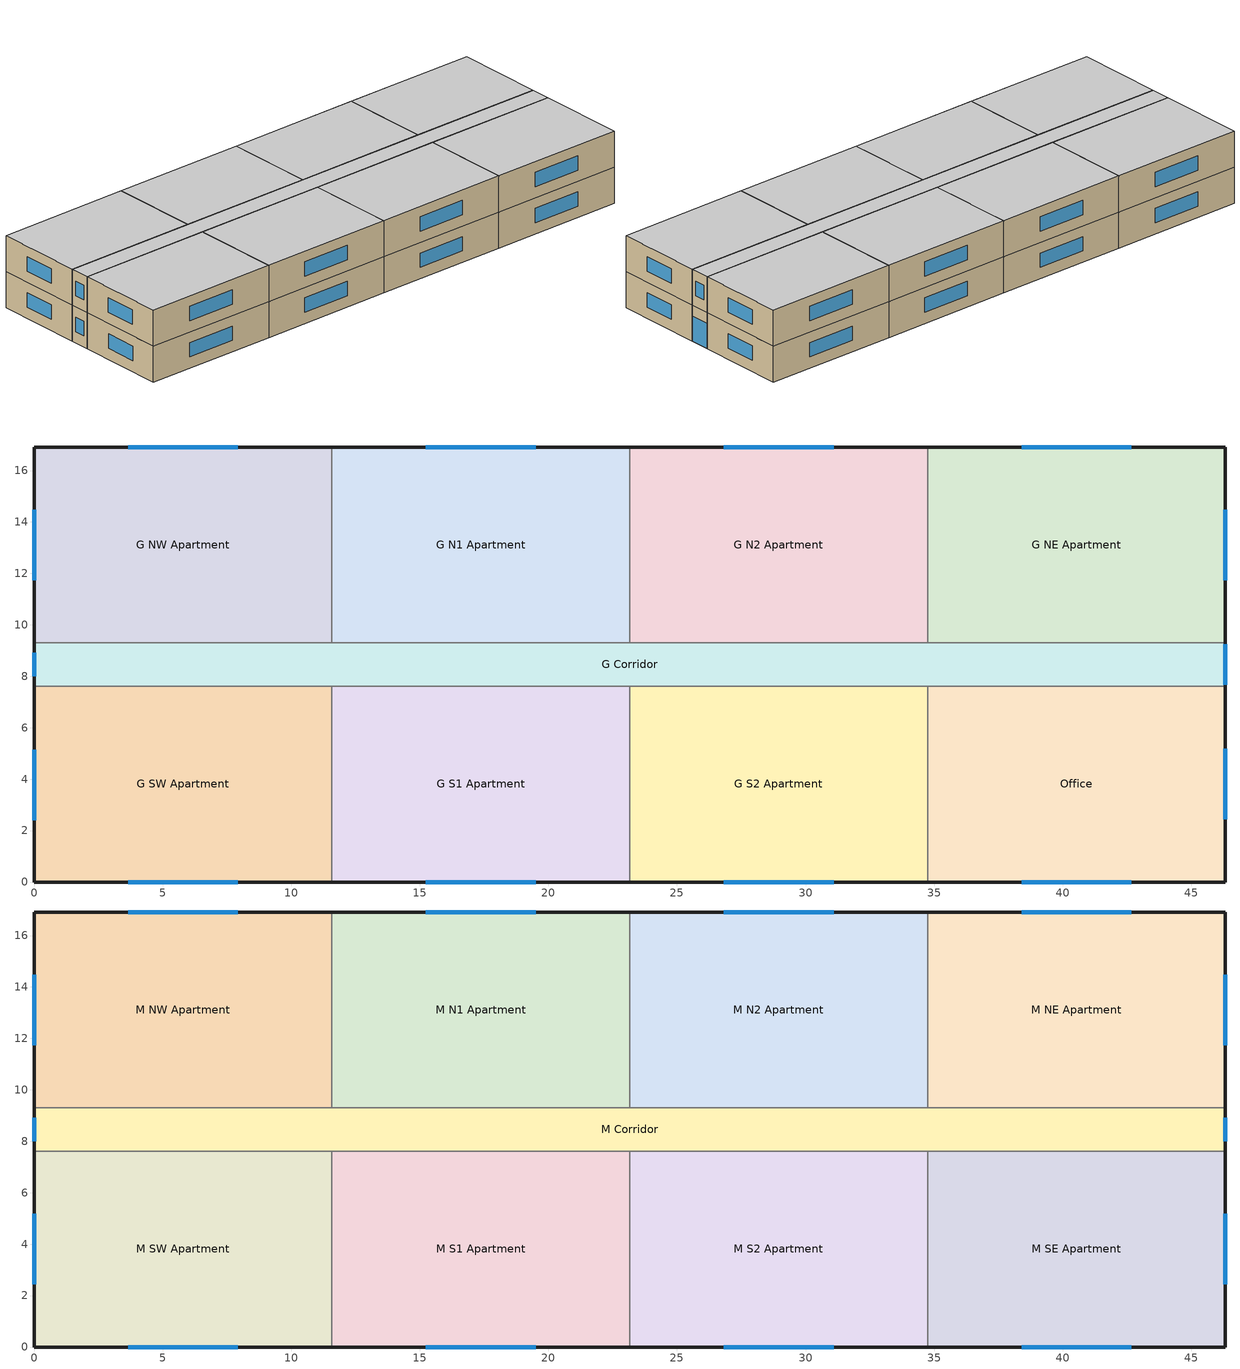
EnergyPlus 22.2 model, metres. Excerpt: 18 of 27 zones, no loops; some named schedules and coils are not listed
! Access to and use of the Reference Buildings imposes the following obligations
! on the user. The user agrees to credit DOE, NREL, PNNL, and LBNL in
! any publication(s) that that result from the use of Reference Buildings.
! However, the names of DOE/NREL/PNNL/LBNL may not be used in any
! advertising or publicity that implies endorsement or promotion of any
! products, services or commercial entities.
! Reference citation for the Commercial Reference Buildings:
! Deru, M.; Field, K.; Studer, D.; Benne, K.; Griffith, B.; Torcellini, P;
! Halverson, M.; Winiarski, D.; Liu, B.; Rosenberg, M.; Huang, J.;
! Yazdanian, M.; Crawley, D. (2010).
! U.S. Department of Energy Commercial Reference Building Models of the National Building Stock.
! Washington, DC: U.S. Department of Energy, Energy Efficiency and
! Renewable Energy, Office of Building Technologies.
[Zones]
G SW Apartment
 floor ground (ext-slab): 0,7.62 11.58,7.62 11.58,0 0,0 z0
 wall outside (Steel Frame Res Ext Wall): 0,7.62 0,0 11.58,0 z0:3.05
 wall to G Corridor (int-walls): 11.58,7.62 0,7.62 z0:3.05
 wall to G S1 Apartment (int-walls): 11.58,0 11.58,7.62 z0:3.05
 window (Window Res Operable): 3.66,0 7.92,0 / 0,5.14 0,2.4 z0.95:2.17
 ceiling adiabatic (INT-FLOOR-UNDERSIDE): 11.58,0 11.58,7.62 0,7.62 0,0 z3.05
G NW Apartment
 floor ground (ext-slab): 0,16.92 11.58,16.92 11.58,9.3 0,9.3 z0
 wall outside (Steel Frame Res Ext Wall): 11.58,16.92 0,16.92 0,9.3 z0:3.05
 wall to G Corridor (int-walls): 0,9.3 11.58,9.3 z0:3.05
 wall to G N1 Apartment (int-walls): 11.58,9.3 11.58,16.92 z0:3.05
 window (Window Res Operable): 7.92,16.92 3.66,16.92 / 0,14.48 0,11.73 z0.95:2.17
 ceiling adiabatic (INT-FLOOR-UNDERSIDE): 11.58,9.3 11.58,16.92 0,16.92 0,9.3 z3.05
Office
 floor ground (ext-slab): 34.75,7.62 46.33,7.62 46.33,0 34.75,0 z0
 wall outside (Steel Frame Res Ext Wall): 34.75,0 46.33,0 46.33,7.62 z0:3.05
 wall to G Corridor (int-walls): 46.33,7.62 34.75,7.62 z0:3.05
 wall to G S2 Apartment (int-walls): 34.75,7.62 34.75,0 z0:3.05
 window (Window Res Operable): 38.4,0 42.67,0 / 46.33,2.44 46.33,5.18 z0.95:2.17
 ceiling adiabatic (INT-FLOOR-UNDERSIDE): 46.33,0 46.33,7.62 34.75,7.62 34.75,0 z3.05
G NE Apartment
 floor ground (ext-slab): 34.75,16.92 46.33,16.92 46.33,9.3 34.75,9.3 z0
 wall outside (Steel Frame Res Ext Wall): 46.33,9.3 46.33,16.92 34.75,16.92 z0:3.05
 wall to G Corridor (int-walls): 34.75,9.3 46.33,9.3 z0:3.05
 wall to G N2 Apartment (int-walls): 34.75,16.92 34.75,9.3 z0:3.05
 window (Window Res Operable): 42.67,16.92 38.4,16.92 / 46.33,11.73 46.33,14.48 z0.95:2.17
 ceiling adiabatic (INT-FLOOR-UNDERSIDE): 46.33,9.3 46.33,16.92 34.75,16.92 34.75,9.3 z3.05
G N1 Apartment
 floor ground (ext-slab): 11.58,16.92 23.16,16.92 23.16,9.3 11.58,9.3 z0
 wall outside (Steel Frame Res Ext Wall): 23.16,16.92 11.58,16.92 z0:3.05
 wall to G Corridor (int-walls): 11.58,9.3 23.16,9.3 z0:3.05
 wall to G N2 Apartment (int-walls): 23.16,9.3 23.16,16.92 z0:3.05
 window (Window Res Operable): 19.51,16.92 15.24,16.92 z0.95:2.17
 ceiling adiabatic (INT-FLOOR-UNDERSIDE): 23.16,9.3 23.16,16.92 11.58,16.92 11.58,9.3 z3.05
G N2 Apartment
 floor ground (ext-slab): 23.16,16.92 34.75,16.92 34.75,9.3 23.16,9.3 z0
 wall outside (Steel Frame Res Ext Wall): 34.75,16.92 23.16,16.92 z0:3.05
 wall to G Corridor (int-walls): 23.16,9.3 34.75,9.3 z0:3.05
 window (Window Res Operable): 31.09,16.92 26.82,16.92 z0.95:2.17
 ceiling adiabatic (INT-FLOOR-UNDERSIDE): 34.75,9.3 34.75,16.92 23.16,16.92 23.16,9.3 z3.05
G S1 Apartment
 floor ground (ext-slab): 11.58,7.62 23.16,7.62 23.16,0 11.58,0 z0
 wall outside (Steel Frame Res Ext Wall): 11.58,0 23.16,0 z0:3.05
 wall to G Corridor (int-walls): 23.16,7.62 11.58,7.62 z0:3.05
 wall to G S2 Apartment (int-walls): 23.16,0 23.16,7.62 z0:3.05
 window (Window Res Operable): 15.24,0 19.51,0 z0.95:2.17
 ceiling adiabatic (INT-FLOOR-UNDERSIDE): 23.16,0 23.16,7.62 11.58,7.62 11.58,0 z3.05
G S2 Apartment
 floor ground (ext-slab): 23.16,7.62 34.75,7.62 34.75,0 23.16,0 z0
 wall outside (Steel Frame Res Ext Wall): 23.16,0 34.75,0 z0:3.05
 wall to G Corridor (int-walls): 34.75,7.62 23.16,7.62 z0:3.05
 window (Window Res Operable): 26.82,0 31.09,0 z0.95:2.17
 ceiling adiabatic (INT-FLOOR-UNDERSIDE): 34.75,0 34.75,7.62 23.16,7.62 23.16,0 z3.05
G Corridor
 floor ground (ext-slab): 0,9.3 46.33,9.3 46.33,7.62 0,7.62 z0
 wall outside (Steel Frame Res Ext Wall): 0,9.3 0,7.62 / 46.33,7.62 46.33,9.3 z0:3.05
 window (Window Res Operable): 0,8.91 0,8 z0.95:2.17; 46.33,7.67 46.33,9.25 z0.03:2.13
 ceiling adiabatic (INT-FLOOR-UNDERSIDE): 46.33,7.62 46.33,9.3 0,9.3 0,7.62 z3.05
M SW Apartment
 floor adiabatic (INT-FLOOR-TOPSIDE): 0,7.62 11.58,7.62 11.58,0 0,0 z3.05
 wall outside (Steel Frame Res Ext Wall): 0,7.62 0,0 11.58,0 z3.05:6.1
 wall to M Corridor (int-walls): 11.58,7.62 0,7.62 z3.05:6.1
 wall to M S1 Apartment (int-walls): 11.58,0 11.58,7.62 z3.05:6.1
 window (Window Res Operable): 0,5.18 0,2.44 / 3.66,0 7.92,0 z4:5.22
 ceiling adiabatic (INT-FLOOR-UNDERSIDE): 11.58,0 11.58,7.62 0,7.62 0,0 z6.1
M NW Apartment
 floor adiabatic (INT-FLOOR-TOPSIDE): 0,16.92 11.58,16.92 11.58,9.3 0,9.3 z3.05
 wall outside (Steel Frame Res Ext Wall): 11.58,16.92 0,16.92 0,9.3 z3.05:6.1
 wall to M Corridor (int-walls): 0,9.3 11.58,9.3 z3.05:6.1
 wall to M N1 Apartment (int-walls): 11.58,9.3 11.58,16.92 z3.05:6.1
 window (Window Res Operable): 7.92,16.92 3.66,16.92 / 0,14.48 0,11.73 z4:5.22
 ceiling adiabatic (INT-FLOOR-UNDERSIDE): 11.58,9.3 11.58,16.92 0,16.92 0,9.3 z6.1
M SE Apartment
 floor adiabatic (INT-FLOOR-TOPSIDE): 34.75,7.62 46.33,7.62 46.33,0 34.75,0 z3.05
 wall outside (Steel Frame Res Ext Wall): 34.75,0 46.33,0 46.33,7.62 z3.05:6.1
 wall to M Corridor (int-walls): 46.33,7.62 34.75,7.62 z3.05:6.1
 wall to M S2 Apartment (int-walls): 34.75,7.62 34.75,0 z3.05:6.1
 window (Window Res Operable): 46.33,2.44 46.33,5.18 / 38.4,0 42.67,0 z4:5.22
 ceiling adiabatic (INT-FLOOR-UNDERSIDE): 46.33,0 46.33,7.62 34.75,7.62 34.75,0 z6.1
M NE Apartment
 floor adiabatic (INT-FLOOR-TOPSIDE): 34.75,16.92 46.33,16.92 46.33,9.3 34.75,9.3 z3.05
 wall outside (Steel Frame Res Ext Wall): 46.33,9.3 46.33,16.92 34.75,16.92 z3.05:6.1
 wall to M Corridor (int-walls): 34.75,9.3 46.33,9.3 z3.05:6.1
 wall to M N2 Apartment (int-walls): 34.75,16.92 34.75,9.3 z3.05:6.1
 window (Window Res Operable): 42.67,16.92 38.4,16.92 / 46.33,11.73 46.33,14.48 z4:5.22
 ceiling adiabatic (INT-FLOOR-UNDERSIDE): 46.33,9.3 46.33,16.92 34.75,16.92 34.75,9.3 z6.1
M N1 Apartment
 floor adiabatic (INT-FLOOR-TOPSIDE): 11.58,16.92 23.16,16.92 23.16,9.3 11.58,9.3 z3.05
 wall outside (Steel Frame Res Ext Wall): 23.16,16.92 11.58,16.92 z3.05:6.1
 wall to M Corridor (int-walls): 11.58,9.3 23.16,9.3 z3.05:6.1
 wall to M N2 Apartment (int-walls): 23.16,9.3 23.16,16.92 z3.05:6.1
 window (Window Res Operable): 19.51,16.92 15.24,16.92 z4:5.22
 ceiling adiabatic (INT-FLOOR-UNDERSIDE): 23.16,9.3 23.16,16.92 11.58,16.92 11.58,9.3 z6.1
M N2 Apartment
 floor adiabatic (INT-FLOOR-TOPSIDE): 23.16,16.92 34.75,16.92 34.75,9.3 23.16,9.3 z3.05
 wall outside (Steel Frame Res Ext Wall): 34.75,16.92 23.16,16.92 z3.05:6.1
 wall to M Corridor (int-walls): 23.16,9.3 34.75,9.3 z3.05:6.1
 window (Window Res Operable): 31.09,16.92 26.82,16.92 z4:5.22
 ceiling adiabatic (INT-FLOOR-UNDERSIDE): 34.75,9.3 34.75,16.92 23.16,16.92 23.16,9.3 z6.1
M S1 Apartment
 floor adiabatic (INT-FLOOR-TOPSIDE): 11.58,7.62 23.16,7.62 23.16,0 11.58,0 z3.05
 wall outside (Steel Frame Res Ext Wall): 11.58,0 23.16,0 z3.05:6.1
 wall to M Corridor (int-walls): 23.16,7.62 11.58,7.62 z3.05:6.1
 wall to M S2 Apartment (int-walls): 23.16,0 23.16,7.62 z3.05:6.1
 window (Window Res Operable): 15.24,0 19.51,0 z4:5.22
 ceiling adiabatic (INT-FLOOR-UNDERSIDE): 23.16,0 23.16,7.62 11.58,7.62 11.58,0 z6.1
M S2 Apartment
 floor adiabatic (INT-FLOOR-TOPSIDE): 23.16,7.62 34.75,7.62 34.75,0 23.16,0 z3.05
 wall outside (Steel Frame Res Ext Wall): 23.16,0 34.75,0 z3.05:6.1
 wall to M Corridor (int-walls): 34.75,7.62 23.16,7.62 z3.05:6.1
 window (Window Res Operable): 26.82,0 31.09,0 z4:5.22
 ceiling adiabatic (INT-FLOOR-UNDERSIDE): 34.75,0 34.75,7.62 23.16,7.62 23.16,0 z6.1
M Corridor
 floor adiabatic (INT-FLOOR-TOPSIDE): 0,9.3 46.33,9.3 46.33,7.62 0,7.62 z3.05
 wall outside (Steel Frame Res Ext Wall): 0,9.3 0,7.62 / 46.33,7.62 46.33,9.3 z3.05:6.1
 window (Window Res Operable): 0,8.91 0,8 / 46.33,8 46.33,8.91 z4:5.22
 ceiling adiabatic (INT-FLOOR-UNDERSIDE): 46.33,7.62 46.33,9.3 0,9.3 0,7.62 z6.1
[Building]
Ref Bldg Midrise Apartment Pre1980_v1.3_5.0: North Axis {deg}=0; Terrain=City; Loads Convergence Tolerance Value {W}=0.04; Temperature Convergence Tolerance Value {deltaC}=0.2; Solar Distribution=FullInteriorAndExterior; Maximum Number of Warmup Days=25; Minimum Number of Warmup Days=6
[Site:Location]
USA MT-HELENA: Latitude {deg}=46.58; Longitude {deg}=-112; Time Zone {hr}=-7; Elevation {m}=1188
[SizingPeriod:DesignDay] Day of Month=21; Humidity Condition Type=Wetbulb; Barometric Pressure {Pa}=87844; Rain Indicator=No; Snow Indicator=No; Daylight Saving Time Indicator=No; Solar Model Indicator=ASHRAEClearSky
Name | Month | Day Type | Maximum Dry-Bulb Temperature {C} | Daily Dry-Bulb Temperature Range {deltaC} | Wetbulb or DewPoint at Maximum Dry-Bulb {C} | Wind Speed {m/s} | Wind Direction {deg} | Sky Clearness
HELENA Ann Htg 99.6% Condns DB | 1 | WinterDesignDay | -27.3 | 0 | -27.3 | 1.7 | 300 | 0
HELENA Ann Clg .4% Condns WB=>MDB | 7 | SummerDesignDay | 28.4 | 15.7 | 17.7 | 4.9 | 290 | 1
[Site:WaterMainsTemperature]
Calculation Method=CORRELATION; Annual Average Outdoor Air Temperature {C}=6.76; Maximum Difference In Monthly Average Outdoor Air Temperatures {deltaC}=27.7
[Site:GroundTemperature:BuildingSurface]
19.119, 19.149, 19.147, 19.203, 19.279, 20.043, 21.32, 20.987, 19.824, 19.408, 19.293, 19.174
[Construction]
Steel Frame Res Ext Wall: Wood Siding, Steel Frame Res Wall Insulation, 1/2IN Gypsum
ext-slab: HW CONCRETE, CP02 CARPET PAD
int-walls: 1/2IN Gypsum, 1/2IN Gypsum
INT-FLOOR-TOPSIDE: MAT-CC05 4 HW CONCRETE, CP02 CARPET PAD
INT-FLOOR-UNDERSIDE: CP02 CARPET PAD, MAT-CC05 4 HW CONCRETE
Window Res Operable: Res Operable Assembly Window
InteriorFurnishings: Std Wood 6inch
[Material] Thermal Absorptance=0.9
Name | Roughness | Thickness {m} | Conductivity {W/m-K} | Density {kg/m3} | Specific Heat {J/kg-K} | Solar Absorptance | Visible Absorptance
Steel Frame Res Wall Insulation | MediumRough | 0.0438366 | 0.049 | 265 | 836.8 | 0.7 | 0.7
Std Wood 6inch | MediumSmooth | 0.15 | 0.12 | 540 | 1210 | 0.7 | 0.7
Wood Siding | MediumSmooth | 0.01 | 0.11 | 544.62 | 1210 | 0.78 | 0.78
1/2IN Gypsum | Smooth | 0.0127 | 0.16 | 784.9 | 830 | 0.92 | 0.92
HW CONCRETE; MAT-CC05 4 HW CONCRETE | Rough | 0.1016 | 1.311 | 2240 | 836.8 | 0.7 | 0.7
[WindowMaterial:SimpleGlazingSystem]
Res Operable Assembly Window: U-Factor {W/m2-K}=3.52036; Solar Heat Gain Coefficient=0.41
[Material:NoMass]
CP02 CARPET PAD: Roughness=VeryRough; Thermal Resistance {m2-K/W}=0.2165; Thermal Absorptance=0.9; Solar Absorptance=0.7; Visible Absorptance=0.8
[Zone] Type=1; Floor Area {m2}=autocalculate; Part of Total Floor Area=Yes
Name | Multiplier
G SW Apartment; G NW Apartment; Office; G NE Apartment; G N1 Apartment; G N2 Apartment; G S1 Apartment; G S2 Apartment; G Corridor | 1
M SW Apartment; M NW Apartment; M SE Apartment; M NE Apartment; M N1 Apartment; M N2 Apartment; M S1 Apartment; M S2 Apartment; M Corridor | 2
[People] Number of People Calculation Method=People; Fraction Radiant=0.3; Sensible Heat Fraction=AUTOCALCULATE; Activity Level Schedule=ACTIVITY_SCH; Enable ASHRAE 55 Comfort Warnings=No; Mean Radiant Temperature Calculation Type=ZoneAveraged; Work Efficiency Schedule=WORK_EFF_SCH; Clothing Insulation Calculation Method=ClothingInsulationSchedule; Clothing Insulation Schedule=CLOTHING_SCH; Air Velocity Schedule=AIR_VELO_SCH; Thermal Comfort Model 1 Type=FANGER
Name | Zone or ZoneList or Space or SpaceList | Number of People Schedule | Number of People
Office People | Office | OFF_OCC_SCH | 2
G SW Apartment People | G SW Apartment | APT_OCC_SCH | 2.5
G NW Apartment People | G NW Apartment | APT_OCC_SCH | 2.5
G NE Apartment People | G NE Apartment | APT_OCC_SCH | 2.5
G N1 Apartment People | G N1 Apartment | APT_OCC_SCH | 2.5
G N2 Apartment People | G N2 Apartment | APT_OCC_SCH | 2.5
G S1 Apartment People | G S1 Apartment | APT_OCC_SCH | 2.5
G S2 Apartment People | G S2 Apartment | APT_OCC_SCH | 2.5
M SW Apartment People | M SW Apartment | APT_OCC_SCH | 2.5
M NW Apartment People | M NW Apartment | APT_OCC_SCH | 2.5
M SE Apartment People | M SE Apartment | APT_OCC_SCH | 2.5
M NE Apartment People | M NE Apartment | APT_OCC_SCH | 2.5
M N1 Apartment People | M N1 Apartment | APT_OCC_SCH | 2.5
M N2 Apartment People | M N2 Apartment | APT_OCC_SCH | 2.5
M S1 Apartment People | M S1 Apartment | APT_OCC_SCH | 2.5
M S2 Apartment People | M S2 Apartment | APT_OCC_SCH | 2.5
[Lights] Design Level Calculation Method=Watts/Area; Return Air Fraction=0; Fraction Radiant=0.7; Fraction Visible=0.2; Fraction Replaceable=1; Return Air Fraction Calculated from Plenum Temperature=No
Name | Zone or ZoneList or Space or SpaceList | Schedule | Watts per Zone Floor Area {W/m2}
Office_Lights | Office | OFF_LIGHT_SCH | 21.95
G Corridor_Lights | G Corridor | COR_LIGHT_SCH | 9.9
M Corridor_Lights | M Corridor | COR_LIGHT_SCH | 9.9
G SW Apartment_Lights | G SW Apartment | APT_LIGHT_SCH | 3.88
G NW Apartment_Lights | G NW Apartment | APT_LIGHT_SCH | 3.88
G NE Apartment_Lights | G NE Apartment | APT_LIGHT_SCH | 3.88
G N1 Apartment_Lights | G N1 Apartment | APT_LIGHT_SCH | 3.88
G N2 Apartment_Lights | G N2 Apartment | APT_LIGHT_SCH | 3.88
G S1 Apartment_Lights | G S1 Apartment | APT_LIGHT_SCH | 3.88
G S2 Apartment_Lights | G S2 Apartment | APT_LIGHT_SCH | 3.88
M SW Apartment_Lights | M SW Apartment | APT_LIGHT_SCH | 3.88
M NW Apartment_Lights | M NW Apartment | APT_LIGHT_SCH | 3.88
M SE Apartment_Lights | M SE Apartment | APT_LIGHT_SCH | 3.88
M NE Apartment_Lights | M NE Apartment | APT_LIGHT_SCH | 3.88
M N1 Apartment_Lights | M N1 Apartment | APT_LIGHT_SCH | 3.88
M N2 Apartment_Lights | M N2 Apartment | APT_LIGHT_SCH | 3.88
M S1 Apartment_Lights | M S1 Apartment | APT_LIGHT_SCH | 3.88
M S2 Apartment_Lights | M S2 Apartment | APT_LIGHT_SCH | 3.88
[ElectricEquipment] Fraction Latent=0
Name | Zone or ZoneList or Space or SpaceList | Schedule | Design Level Calculation Method | Watts per Zone Floor Area {W/m2} | Fraction Radiant | Fraction Lost | Design Level {W}
Office_PlugMisc_Equip | Office | OFF_EQP_SCH | Watts/Area | 12.9 | 0.5 | 0
G Corridor_Elevators_Equip | G Corridor | BLDG_ELEVATORS | EquipmentLevel |  | 0 | 0.95 | 16054.9
G SW Apartment_PlugMisc_Equip | G SW Apartment | APT_EQP_SCH | Watts/Area | 5.38 | 0.5 | 0
G NW Apartment_PlugMisc_Equip | G NW Apartment | APT_EQP_SCH | Watts/Area | 5.38 | 0.5 | 0
G NE Apartment_PlugMisc_Equip | G NE Apartment | APT_EQP_SCH | Watts/Area | 5.38 | 0.5 | 0
G N1 Apartment_PlugMisc_Equip | G N1 Apartment | APT_EQP_SCH | Watts/Area | 5.38 | 0.5 | 0
G N2 Apartment_PlugMisc_Equip | G N2 Apartment | APT_EQP_SCH | Watts/Area | 5.38 | 0.5 | 0
G S1 Apartment_PlugMisc_Equip | G S1 Apartment | APT_EQP_SCH | Watts/Area | 5.38 | 0.5 | 0
G S2 Apartment_PlugMisc_Equip | G S2 Apartment | APT_EQP_SCH | Watts/Area | 5.38 | 0.5 | 0
M SW Apartment_PlugMisc_Equip | M SW Apartment | APT_EQP_SCH | Watts/Area | 5.38 | 0.5 | 0
M NW Apartment_PlugMisc_Equip | M NW Apartment | APT_EQP_SCH | Watts/Area | 5.38 | 0.5 | 0
M SE Apartment_PlugMisc_Equip | M SE Apartment | APT_EQP_SCH | Watts/Area | 5.38 | 0.5 | 0
M NE Apartment_PlugMisc_Equip | M NE Apartment | APT_EQP_SCH | Watts/Area | 5.38 | 0.5 | 0
M N1 Apartment_PlugMisc_Equip | M N1 Apartment | APT_EQP_SCH | Watts/Area | 5.38 | 0.5 | 0
M N2 Apartment_PlugMisc_Equip | M N2 Apartment | APT_EQP_SCH | Watts/Area | 5.38 | 0.5 | 0
M S1 Apartment_PlugMisc_Equip | M S1 Apartment | APT_EQP_SCH | Watts/Area | 5.38 | 0.5 | 0
M S2 Apartment_PlugMisc_Equip | M S2 Apartment | APT_EQP_SCH | Watts/Area | 5.38 | 0.5 | 0
[Exterior:Lights]
Exterior Facade Lighting: Schedule=ALWAYS_ON; Design Level {W}=6436; Control Option=AstronomicalClock
[ZoneInfiltration:DesignFlowRate] Design Flow Rate Calculation Method=Flow/ExteriorArea; Flow Rate per Exterior Surface Area {m3/s-m2}=0.001133; Constant Term Coefficient=1; Temperature Term Coefficient=0; Velocity Term Coefficient=0; Velocity Squared Term Coefficient=0
Name | Zone or ZoneList or Space or SpaceList | Schedule
Office_Infiltration | Office | OFFICE_INFIL_SCH
G Corridor_Infiltration | G Corridor | INFIL_SCH
M Corridor_Infiltration | M Corridor | INFIL_SCH
G SW Apartment_Infiltration | G SW Apartment | INFIL_SCH
G NW Apartment_Infiltration | G NW Apartment | INFIL_SCH
G NE Apartment_Infiltration | G NE Apartment | INFIL_SCH
G N1 Apartment_Infiltration | G N1 Apartment | INFIL_SCH
G N2 Apartment_Infiltration | G N2 Apartment | INFIL_SCH
G S1 Apartment_Infiltration | G S1 Apartment | INFIL_SCH
G S2 Apartment_Infiltration | G S2 Apartment | INFIL_SCH
M SW Apartment_Infiltration | M SW Apartment | INFIL_SCH
M NW Apartment_Infiltration | M NW Apartment | INFIL_SCH
M SE Apartment_Infiltration | M SE Apartment | INFIL_SCH
M NE Apartment_Infiltration | M NE Apartment | INFIL_SCH
M N1 Apartment_Infiltration | M N1 Apartment | INFIL_SCH
M N2 Apartment_Infiltration | M N2 Apartment | INFIL_SCH
M S1 Apartment_Infiltration | M S1 Apartment | INFIL_SCH
M S2 Apartment_Infiltration | M S2 Apartment | INFIL_SCH
[InternalMass] Construction=InteriorFurnishings
Name | Zone or ZoneList | Surface Area {m2}
Office Internal Mass | Office | 176.4974
G Corridor Internal Mass | G Corridor | 155.3169
M Corridor Internal Mass | M Corridor | 155.3169
G SW Apartment Internal Mass | G SW Apartment | 176.4974
G NW Apartment Internal Mass | G NW Apartment | 176.4974
G NE Apartment Internal Mass | G NE Apartment | 176.4974
G N1 Apartment Internal Mass | G N1 Apartment | 176.4974
G N2 Apartment Internal Mass | G N2 Apartment | 176.4974
G S1 Apartment Internal Mass | G S1 Apartment | 176.4974
G S2 Apartment Internal Mass | G S2 Apartment | 176.4974
M SW Apartment Internal Mass | M SW Apartment | 176.4974
M NW Apartment Internal Mass | M NW Apartment | 176.4974
M SE Apartment Internal Mass | M SE Apartment | 176.4974
M NE Apartment Internal Mass | M NE Apartment | 176.4974
M N1 Apartment Internal Mass | M N1 Apartment | 176.4974
M N2 Apartment Internal Mass | M N2 Apartment | 176.4974
M S1 Apartment Internal Mass | M S1 Apartment | 176.4974
M S2 Apartment Internal Mass | M S2 Apartment | 176.4974
[ZoneHVAC:UnitHeater]
G Corridor Unit Heater: Availability Schedule=ALWAYS_ON; Supply Air Fan=G Corridor Unit HeaterFan; Maximum Supply Air Flow Rate {m3/s}=AUTOSIZE; Heating Coil=G Corridor Unit Heater coil; Supply Air Fan Operation During No Heating=No; Maximum Hot Water or Steam Flow Rate {m3/s}=AUTOSIZE; Minimum Hot Water or Steam Flow Rate {m3/s}=0; Heating Convergence Tolerance=0.001
